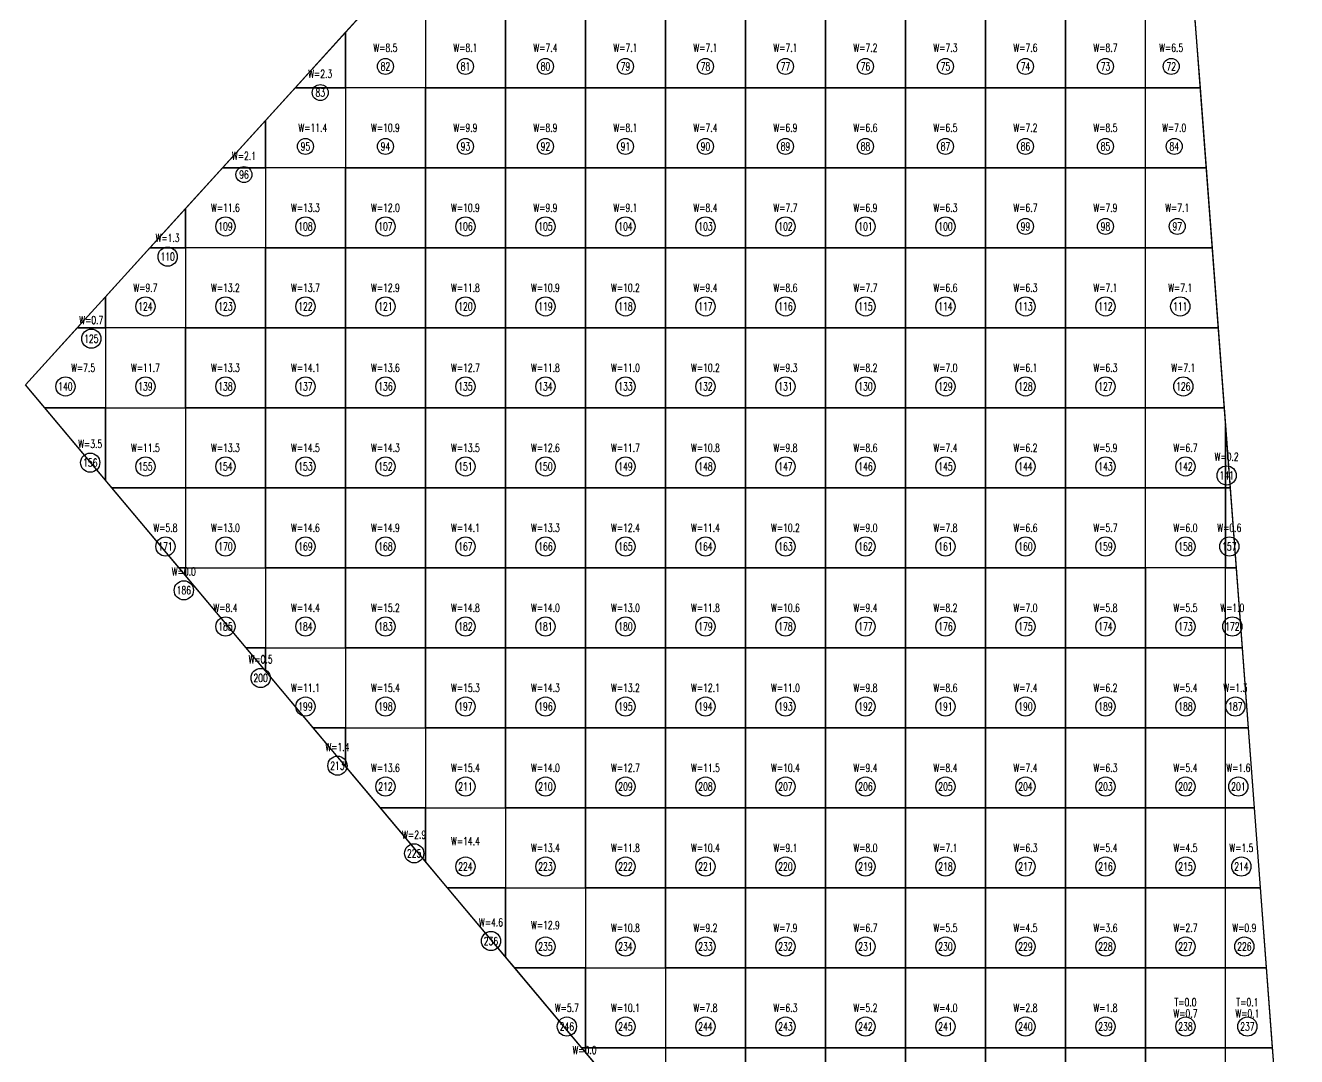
# Model space of a CAD drawing. Extents: x 4283 to 40403, y 1134 to 1764.
# Drawn here: x 22218.28 to 22267.93, y 1596.37 to 1636.65 of the extents above; entities that cross this region are included whole.
import ezdxf
from ezdxf.enums import TextEntityAlignment as Align

# ---------------------------------------------------------------- set-up
doc = ezdxf.new("R2010")
doc.units = 0
for name, color, linetype in [('tdz_26-4方格网', 2, 'Continuous'), ('tdz_26-4方格网计算', 7, 'Continuous'), ('tdz_temp', 7, 'Continuous')]:
    doc.layers.add(name, color=color, linetype=linetype)
doc.styles.add('GLandNum', font='txt_____.ttf', dxfattribs={"width": 0.7, "height": 0.5})

msp = doc.modelspace()

# ---------------------------------------------------------------- linework, layer by layer
at = {"layer": 'tdz_26-4方格网', "linetype": 'Continuous'}
for points in [[(22231.651, 1637.337, 2119.269), (22233.904, 1637.337, 2119.23), (22233.904, 1634.212, 2119.299), (22230.779, 1634.212, 2119.363), (22230.779, 1636.377, 2119.309)], [(22233.904, 1637.337, 2119.23), (22233.904, 1634.212, 2119.299), (22237.029, 1634.212, 2119.234), (22237.029, 1637.337, 2119.176)], [(22237.029, 1637.337, 2119.176), (22237.029, 1634.212, 2119.234), (22240.154, 1634.212, 2119.168), (22240.154, 1637.337, 2119.124)], [(22240.154, 1637.337, 2119.124), (22240.154, 1634.212, 2119.168), (22243.279, 1634.212, 2119.109), (22243.279, 1637.337, 2119.111)], [(22243.279, 1637.337, 2119.111), (22243.279, 1634.212, 2119.109), (22246.404, 1634.212, 2119.055), (22246.404, 1637.337, 2119.074)], [(22246.404, 1637.337, 2119.074), (22246.404, 1634.212, 2119.055), (22249.529, 1634.212, 2119.017), (22249.529, 1637.337, 2119.037)], [(22249.529, 1637.337, 2119.037), (22249.529, 1634.212, 2119.017), (22252.654, 1634.212, 2118.98), (22252.654, 1637.337, 2118.999)], [(22252.654, 1637.337, 2118.999), (22252.654, 1634.212, 2118.98), (22255.779, 1634.212, 2118.943), (22255.779, 1637.337, 2118.962)], [(22255.779, 1637.337, 2118.962), (22255.779, 1634.212, 2118.943), (22258.904, 1634.212, 2118.921), (22258.904, 1637.337, 2118.924)], [(22258.904, 1637.337, 2118.924), (22258.904, 1634.212, 2118.921), (22262.029, 1634.212, 2118.927), (22262.029, 1637.337, 2118.919)], [(22262.029, 1637.337, 2118.919), (22263.924, 1637.337, 2118.923), (22264.16, 1634.212, 2118.927), (22262.029, 1634.212, 2118.927)], [(22230.779, 1636.377, 2119.309), (22230.779, 1634.212, 2119.363), (22228.813, 1634.212, 2119.415)], [(22228.813, 1634.212, 2119.415), (22230.779, 1634.212, 2119.363), (22230.779, 1631.087, 2119.398), (22227.654, 1631.087, 2119.483), (22227.654, 1632.935, 2119.466)], [(22230.779, 1634.212, 2119.363), (22230.779, 1631.087, 2119.398), (22233.904, 1631.087, 2119.326), (22233.904, 1634.212, 2119.299)], [(22233.904, 1634.212, 2119.299), (22233.904, 1631.087, 2119.326), (22237.029, 1631.087, 2119.259), (22237.029, 1634.212, 2119.234)], [(22237.029, 1634.212, 2119.234), (22237.029, 1631.087, 2119.259), (22240.154, 1631.087, 2119.196), (22240.154, 1634.212, 2119.168)], [(22240.154, 1634.212, 2119.168), (22240.154, 1631.087, 2119.196), (22243.279, 1631.087, 2119.137), (22243.279, 1634.212, 2119.109)], [(22243.279, 1634.212, 2119.109), (22243.279, 1631.087, 2119.137), (22246.404, 1631.087, 2119.078), (22246.404, 1634.212, 2119.055)], [(22246.404, 1634.212, 2119.055), (22246.404, 1631.087, 2119.078), (22249.529, 1631.087, 2119.019), (22249.529, 1634.212, 2119.017)], [(22249.529, 1634.212, 2119.017), (22249.529, 1631.087, 2119.019), (22252.654, 1631.087, 2118.961), (22252.654, 1634.212, 2118.98)], [(22252.654, 1634.212, 2118.98), (22252.654, 1631.087, 2118.961), (22255.779, 1631.087, 2118.924), (22255.779, 1634.212, 2118.943)], [(22255.779, 1634.212, 2118.943), (22255.779, 1631.087, 2118.924), (22258.904, 1631.087, 2118.921), (22258.904, 1634.212, 2118.921)], [(22258.904, 1634.212, 2118.921), (22258.904, 1631.087, 2118.921), (22262.029, 1631.087, 2118.912), (22262.029, 1634.212, 2118.927)], [(22262.029, 1634.212, 2118.927), (22264.16, 1634.212, 2118.927), (22264.395, 1631.087, 2118.904), (22262.029, 1631.087, 2118.912)], [(22227.654, 1632.935, 2119.466), (22227.654, 1631.087, 2119.483), (22225.975, 1631.087, 2119.474)], [(22225.975, 1631.087, 2119.474), (22227.654, 1631.087, 2119.483), (22227.654, 1627.962, 2119.486), (22224.529, 1627.962, 2119.485), (22224.529, 1629.494, 2119.477)], [(22227.654, 1631.087, 2119.483), (22227.654, 1627.962, 2119.486), (22230.779, 1627.962, 2119.423), (22230.779, 1631.087, 2119.398)], [(22230.779, 1631.087, 2119.398), (22230.779, 1627.962, 2119.423), (22233.904, 1627.962, 2119.351), (22233.904, 1631.087, 2119.326)], [(22233.904, 1631.087, 2119.326), (22233.904, 1627.962, 2119.351), (22237.029, 1627.962, 2119.282), (22237.029, 1631.087, 2119.259)], [(22237.029, 1631.087, 2119.259), (22237.029, 1627.962, 2119.282), (22240.154, 1627.962, 2119.223), (22240.154, 1631.087, 2119.196)], [(22240.154, 1631.087, 2119.196), (22240.154, 1627.962, 2119.223), (22243.279, 1627.962, 2119.164), (22243.279, 1631.087, 2119.137)], [(22243.279, 1631.087, 2119.137), (22243.279, 1627.962, 2119.164), (22246.404, 1627.962, 2119.106), (22246.404, 1631.087, 2119.078)], [(22246.404, 1631.087, 2119.078), (22246.404, 1627.962, 2119.106), (22249.529, 1627.962, 2119.047), (22249.529, 1631.087, 2119.019)], [(22249.529, 1631.087, 2119.019), (22249.529, 1627.962, 2119.047), (22252.654, 1627.962, 2118.984), (22252.654, 1631.087, 2118.961)], [(22252.654, 1631.087, 2118.961), (22252.654, 1627.962, 2118.984), (22255.779, 1627.962, 2118.916), (22255.779, 1631.087, 2118.924)], [(22255.779, 1631.087, 2118.924), (22255.779, 1627.962, 2118.916), (22258.904, 1627.962, 2118.9), (22258.904, 1631.087, 2118.921)], [(22258.904, 1631.087, 2118.921), (22258.904, 1627.962, 2118.9), (22262.029, 1627.962, 2118.889), (22262.029, 1631.087, 2118.912)], [(22262.029, 1631.087, 2118.912), (22264.395, 1631.087, 2118.904), (22264.63, 1627.962, 2118.881), (22262.029, 1627.962, 2118.889)], [(22224.529, 1629.494, 2119.477), (22224.529, 1627.962, 2119.485), (22223.138, 1627.962, 2119.479)], [(22223.138, 1627.962, 2119.479), (22224.529, 1627.962, 2119.485), (22224.529, 1624.837, 2119.488), (22221.404, 1624.837, 2119.488), (22221.404, 1626.052, 2119.483)], [(22224.529, 1627.962, 2119.485), (22224.529, 1624.837, 2119.488), (22227.654, 1624.837, 2119.488), (22227.654, 1627.962, 2119.486)], [(22227.654, 1627.962, 2119.486), (22227.654, 1624.837, 2119.488), (22230.779, 1624.837, 2119.438), (22230.779, 1627.962, 2119.423)], [(22230.779, 1627.962, 2119.423), (22230.779, 1624.837, 2119.438), (22233.904, 1624.837, 2119.374), (22233.904, 1627.962, 2119.351)], [(22233.904, 1627.962, 2119.351), (22233.904, 1624.837, 2119.374), (22237.029, 1624.837, 2119.309), (22237.029, 1627.962, 2119.282)], [(22237.029, 1627.962, 2119.282), (22237.029, 1624.837, 2119.309), (22240.154, 1624.837, 2119.251), (22240.154, 1627.962, 2119.223)], [(22240.154, 1627.962, 2119.223), (22240.154, 1624.837, 2119.251), (22243.279, 1624.837, 2119.189), (22243.279, 1627.962, 2119.164)], [(22243.279, 1627.962, 2119.164), (22243.279, 1624.837, 2119.189), (22246.404, 1624.837, 2119.127), (22246.404, 1627.962, 2119.106)], [(22246.404, 1627.962, 2119.106), (22246.404, 1624.837, 2119.127), (22249.529, 1624.837, 2119.065), (22249.529, 1627.962, 2119.047)], [(22249.529, 1627.962, 2119.047), (22249.529, 1624.837, 2119.065), (22252.654, 1624.837, 2118.997), (22252.654, 1627.962, 2118.984)], [(22252.654, 1627.962, 2118.984), (22252.654, 1624.837, 2118.997), (22255.779, 1624.837, 2118.926), (22255.779, 1627.962, 2118.916)], [(22255.779, 1627.962, 2118.916), (22255.779, 1624.837, 2118.926), (22258.904, 1624.837, 2118.882), (22258.904, 1627.962, 2118.9)], [(22258.904, 1627.962, 2118.9), (22258.904, 1624.837, 2118.882), (22262.029, 1624.837, 2118.871), (22262.029, 1627.962, 2118.889)], [(22262.029, 1627.962, 2118.889), (22264.63, 1627.962, 2118.881), (22264.866, 1624.837, 2118.861), (22262.029, 1624.837, 2118.871)], [(22221.404, 1626.052, 2119.483), (22221.404, 1624.837, 2119.488), (22220.3, 1624.837, 2119.485)], [(22220.3, 1624.837, 2119.485), (22221.404, 1624.837, 2119.488), (22221.404, 1621.712, 2119.49), (22219.033, 1621.712, 2119.488), (22218.279, 1622.611, 2119.489)], [(22221.404, 1624.837, 2119.488), (22221.404, 1621.712, 2119.49), (22224.529, 1621.712, 2119.491), (22224.529, 1624.837, 2119.488)], [(22224.529, 1624.837, 2119.488), (22224.529, 1621.712, 2119.491), (22227.654, 1621.712, 2119.491), (22227.654, 1624.837, 2119.488)], [(22227.654, 1624.837, 2119.488), (22227.654, 1621.712, 2119.491), (22230.779, 1621.712, 2119.456), (22230.779, 1624.837, 2119.438)], [(22230.779, 1624.837, 2119.438), (22230.779, 1621.712, 2119.456), (22233.904, 1621.712, 2119.394), (22233.904, 1624.837, 2119.374)], [(22233.904, 1624.837, 2119.374), (22233.904, 1621.712, 2119.394), (22237.029, 1621.712, 2119.331), (22237.029, 1624.837, 2119.309)], [(22237.029, 1624.837, 2119.309), (22237.029, 1621.712, 2119.331), (22240.154, 1621.712, 2119.269), (22240.154, 1624.837, 2119.251)], [(22240.154, 1624.837, 2119.251), (22240.154, 1621.712, 2119.269), (22243.279, 1621.712, 2119.207), (22243.279, 1624.837, 2119.189)], [(22243.279, 1624.837, 2119.189), (22243.279, 1621.712, 2119.207), (22246.404, 1621.712, 2119.145), (22246.404, 1624.837, 2119.127)], [(22246.404, 1624.837, 2119.127), (22246.404, 1621.712, 2119.145), (22249.529, 1621.712, 2119.079), (22249.529, 1624.837, 2119.065)], [(22249.529, 1624.837, 2119.065), (22249.529, 1621.712, 2119.079), (22252.654, 1621.712, 2119.008), (22252.654, 1624.837, 2118.997)], [(22252.654, 1624.837, 2118.997), (22252.654, 1621.712, 2119.008), (22255.779, 1621.712, 2118.937), (22255.779, 1624.837, 2118.926)], [(22255.779, 1624.837, 2118.926), (22255.779, 1621.712, 2118.937), (22258.904, 1621.712, 2118.866), (22258.904, 1624.837, 2118.882)], [(22258.904, 1624.837, 2118.882), (22258.904, 1621.712, 2118.866), (22262.029, 1621.712, 2118.852), (22262.029, 1624.837, 2118.871)], [(22262.029, 1624.837, 2118.871), (22264.866, 1624.837, 2118.861), (22265.101, 1621.712, 2118.842), (22262.029, 1621.712, 2118.852)], [(22219.033, 1621.712, 2119.488), (22221.404, 1621.712, 2119.49), (22221.404, 1618.888, 2119.482)], [(22221.404, 1618.888, 2119.482), (22221.404, 1621.712, 2119.49), (22224.529, 1621.712, 2119.491), (22224.529, 1618.587, 2119.486), (22221.656, 1618.587, 2119.481)], [(22224.529, 1621.712, 2119.491), (22224.529, 1618.587, 2119.486), (22227.654, 1618.587, 2119.489), (22227.654, 1621.712, 2119.491)], [(22227.654, 1621.712, 2119.491), (22227.654, 1618.587, 2119.489), (22230.779, 1618.587, 2119.475), (22230.779, 1621.712, 2119.456)], [(22230.779, 1621.712, 2119.456), (22230.779, 1618.587, 2119.475), (22233.904, 1618.587, 2119.412), (22233.904, 1621.712, 2119.394)], [(22233.904, 1621.712, 2119.394), (22233.904, 1618.587, 2119.412), (22237.029, 1618.587, 2119.349), (22237.029, 1621.712, 2119.331)], [(22237.029, 1621.712, 2119.331), (22237.029, 1618.587, 2119.349), (22240.154, 1618.587, 2119.287), (22240.154, 1621.712, 2119.269)], [(22240.154, 1621.712, 2119.269), (22240.154, 1618.587, 2119.287), (22243.279, 1618.587, 2119.226), (22243.279, 1621.712, 2119.207)], [(22243.279, 1621.712, 2119.207), (22243.279, 1618.587, 2119.226), (22246.404, 1618.587, 2119.16), (22246.404, 1621.712, 2119.145)], [(22246.404, 1621.712, 2119.145), (22246.404, 1618.587, 2119.16), (22249.529, 1618.587, 2119.089), (22249.529, 1621.712, 2119.079)], [(22249.529, 1621.712, 2119.079), (22249.529, 1618.587, 2119.089), (22252.654, 1618.587, 2119.018), (22252.654, 1621.712, 2119.008)], [(22252.654, 1621.712, 2119.008), (22252.654, 1618.587, 2119.018), (22255.779, 1618.587, 2118.947), (22255.779, 1621.712, 2118.937)], [(22255.779, 1621.712, 2118.937), (22255.779, 1618.587, 2118.947), (22258.904, 1618.587, 2118.876), (22258.904, 1621.712, 2118.866)], [(22258.904, 1621.712, 2118.866), (22258.904, 1618.587, 2118.876), (22262.029, 1618.587, 2118.834), (22262.029, 1621.712, 2118.852)], [(22265.154, 1621.016, 2118.838), (22265.154, 1618.587, 2118.824), (22262.029, 1618.587, 2118.834), (22262.029, 1621.712, 2118.852), (22265.101, 1621.712, 2118.842)], [(22265.336, 1618.587, 2118.823), (22265.154, 1618.587, 2118.824), (22265.154, 1621.016, 2118.838)], [(22221.656, 1618.587, 2119.481), (22224.529, 1618.587, 2119.486), (22224.529, 1615.462, 2119.476), (22224.278, 1615.462, 2119.475)], [(22224.529, 1618.587, 2119.486), (22224.529, 1615.462, 2119.476), (22227.654, 1615.462, 2119.481), (22227.654, 1618.587, 2119.489)], [(22227.654, 1618.587, 2119.489), (22227.654, 1615.462, 2119.481), (22230.779, 1615.462, 2119.484), (22230.779, 1618.587, 2119.475)], [(22230.779, 1618.587, 2119.475), (22230.779, 1615.462, 2119.484), (22233.904, 1615.462, 2119.429), (22233.904, 1618.587, 2119.412)], [(22233.904, 1618.587, 2119.412), (22233.904, 1615.462, 2119.429), (22237.029, 1615.462, 2119.367), (22237.029, 1618.587, 2119.349)], [(22237.029, 1618.587, 2119.349), (22237.029, 1615.462, 2119.367), (22240.154, 1615.462, 2119.306), (22240.154, 1618.587, 2119.287)], [(22240.154, 1618.587, 2119.287), (22240.154, 1615.462, 2119.306), (22243.279, 1615.462, 2119.241), (22243.279, 1618.587, 2119.226)], [(22243.279, 1618.587, 2119.226), (22243.279, 1615.462, 2119.241), (22246.404, 1615.462, 2119.17), (22246.404, 1618.587, 2119.16)], [(22246.404, 1618.587, 2119.16), (22246.404, 1615.462, 2119.17), (22249.529, 1615.462, 2119.099), (22249.529, 1618.587, 2119.089)], [(22249.529, 1618.587, 2119.089), (22249.529, 1615.462, 2119.099), (22252.654, 1615.462, 2119.028), (22252.654, 1618.587, 2119.018)], [(22252.654, 1618.587, 2119.018), (22252.654, 1615.462, 2119.028), (22255.779, 1615.462, 2118.957), (22255.779, 1618.587, 2118.947)], [(22255.779, 1618.587, 2118.947), (22255.779, 1615.462, 2118.957), (22258.904, 1615.462, 2118.887), (22258.904, 1618.587, 2118.876)], [(22258.904, 1618.587, 2118.876), (22258.904, 1615.462, 2118.887), (22262.029, 1615.462, 2118.819), (22262.029, 1618.587, 2118.834)], [(22262.029, 1615.462, 2118.819), (22262.029, 1618.587, 2118.834), (22265.154, 1618.587, 2118.824), (22265.154, 1615.462, 2118.805)], [(22265.154, 1618.587, 2118.824), (22265.336, 1618.587, 2118.823), (22265.572, 1615.462, 2118.804), (22265.154, 1615.462, 2118.805)], [(22224.278, 1615.462, 2119.475), (22224.529, 1615.462, 2119.476), (22224.529, 1615.164, 2119.474)], [(22224.529, 1615.164, 2119.474), (22224.529, 1615.462, 2119.476), (22227.654, 1615.462, 2119.481), (22227.654, 1612.337, 2119.471), (22226.901, 1612.337, 2119.469)], [(22227.654, 1615.462, 2119.481), (22227.654, 1612.337, 2119.471), (22230.779, 1612.337, 2119.476), (22230.779, 1615.462, 2119.484)], [(22230.779, 1615.462, 2119.484), (22230.779, 1612.337, 2119.476), (22233.904, 1612.337, 2119.444), (22233.904, 1615.462, 2119.429)], [(22233.904, 1615.462, 2119.429), (22233.904, 1612.337, 2119.444), (22237.029, 1612.337, 2119.385), (22237.029, 1615.462, 2119.367)], [(22237.029, 1615.462, 2119.367), (22237.029, 1612.337, 2119.385), (22240.154, 1612.337, 2119.323), (22240.154, 1615.462, 2119.306)], [(22240.154, 1615.462, 2119.306), (22240.154, 1612.337, 2119.323), (22243.279, 1612.337, 2119.251), (22243.279, 1615.462, 2119.241)], [(22243.279, 1615.462, 2119.241), (22243.279, 1612.337, 2119.251), (22246.404, 1612.337, 2119.181), (22246.404, 1615.462, 2119.17)], [(22246.404, 1615.462, 2119.17), (22246.404, 1612.337, 2119.181), (22249.529, 1612.337, 2119.11), (22249.529, 1615.462, 2119.099)], [(22249.529, 1615.462, 2119.099), (22249.529, 1612.337, 2119.11), (22252.654, 1612.337, 2119.039), (22252.654, 1615.462, 2119.028)], [(22252.654, 1615.462, 2119.028), (22252.654, 1612.337, 2119.039), (22255.779, 1612.337, 2118.968), (22255.779, 1615.462, 2118.957)], [(22255.779, 1615.462, 2118.957), (22255.779, 1612.337, 2118.968), (22258.904, 1612.337, 2118.897), (22258.904, 1615.462, 2118.887)], [(22258.904, 1615.462, 2118.887), (22258.904, 1612.337, 2118.897), (22262.029, 1612.337, 2118.826), (22262.029, 1615.462, 2118.819)], [(22262.029, 1615.462, 2118.819), (22262.029, 1612.337, 2118.826), (22265.154, 1612.337, 2118.787), (22265.154, 1615.462, 2118.805)], [(22265.154, 1615.462, 2118.805), (22265.572, 1615.462, 2118.804), (22265.807, 1612.337, 2118.784), (22265.154, 1612.337, 2118.787)], [(22226.901, 1612.337, 2119.469), (22227.654, 1612.337, 2119.471), (22227.654, 1611.441, 2119.468)], [(22227.654, 1611.441, 2119.468), (22227.654, 1612.337, 2119.471), (22230.779, 1612.337, 2119.476), (22230.779, 1609.212, 2119.466), (22229.524, 1609.212, 2119.463)], [(22230.779, 1612.337, 2119.476), (22230.779, 1609.212, 2119.466), (22233.904, 1609.212, 2119.461), (22233.904, 1612.337, 2119.444)], [(22233.904, 1612.337, 2119.444), (22233.904, 1609.212, 2119.461), (22237.029, 1609.212, 2119.394), (22237.029, 1612.337, 2119.385)], [(22237.029, 1612.337, 2119.385), (22237.029, 1609.212, 2119.394), (22240.154, 1609.212, 2119.316), (22240.154, 1612.337, 2119.323)], [(22240.154, 1612.337, 2119.323), (22240.154, 1609.212, 2119.316), (22243.279, 1609.212, 2119.253), (22243.279, 1612.337, 2119.251)], [(22243.279, 1612.337, 2119.251), (22243.279, 1609.212, 2119.253), (22246.404, 1609.212, 2119.191), (22246.404, 1612.337, 2119.181)], [(22246.404, 1612.337, 2119.181), (22246.404, 1609.212, 2119.191), (22249.529, 1609.212, 2119.12), (22249.529, 1612.337, 2119.11)], [(22249.529, 1612.337, 2119.11), (22249.529, 1609.212, 2119.12), (22252.654, 1609.212, 2119.049), (22252.654, 1612.337, 2119.039)], [(22252.654, 1612.337, 2119.039), (22252.654, 1609.212, 2119.049), (22255.779, 1609.212, 2118.978), (22255.779, 1612.337, 2118.968)], [(22255.779, 1612.337, 2118.968), (22255.779, 1609.212, 2118.978), (22258.904, 1609.212, 2118.907), (22258.904, 1612.337, 2118.897)], [(22258.904, 1612.337, 2118.897), (22258.904, 1609.212, 2118.907), (22262.029, 1609.212, 2118.837), (22262.029, 1612.337, 2118.826)], [(22262.029, 1612.337, 2118.826), (22262.029, 1609.212, 2118.837), (22265.154, 1609.212, 2118.773), (22265.154, 1612.337, 2118.787)], [(22265.154, 1612.337, 2118.787), (22265.807, 1612.337, 2118.784), (22266.043, 1609.212, 2118.768), (22265.154, 1609.212, 2118.773)], [(22229.524, 1609.212, 2119.463), (22230.779, 1609.212, 2119.466), (22230.779, 1607.718, 2119.46)], [(22230.779, 1607.718, 2119.46), (22230.779, 1609.212, 2119.466), (22233.904, 1609.212, 2119.461), (22233.904, 1606.087, 2119.461), (22232.147, 1606.087, 2119.457)], [(22233.904, 1609.212, 2119.461), (22233.904, 1606.087, 2119.461), (22237.029, 1606.087, 2119.379), (22237.029, 1609.212, 2119.394)], [(22237.029, 1609.212, 2119.394), (22237.029, 1606.087, 2119.379), (22240.154, 1606.087, 2119.301), (22240.154, 1609.212, 2119.316)], [(22240.154, 1609.212, 2119.316), (22240.154, 1606.087, 2119.301), (22243.279, 1606.087, 2119.223), (22243.279, 1609.212, 2119.253)], [(22243.279, 1609.212, 2119.253), (22243.279, 1606.087, 2119.223), (22246.404, 1606.087, 2119.148), (22246.404, 1609.212, 2119.191)], [(22246.404, 1609.212, 2119.191), (22246.404, 1606.087, 2119.148), (22249.529, 1606.087, 2119.086), (22249.529, 1609.212, 2119.12)], [(22249.529, 1609.212, 2119.12), (22249.529, 1606.087, 2119.086), (22252.654, 1606.087, 2119.025), (22252.654, 1609.212, 2119.049)], [(22252.654, 1609.212, 2119.049), (22252.654, 1606.087, 2119.025), (22255.779, 1606.087, 2118.964), (22255.779, 1609.212, 2118.978)], [(22255.779, 1609.212, 2118.978), (22255.779, 1606.087, 2118.964), (22258.904, 1606.087, 2118.902), (22258.904, 1609.212, 2118.907)], [(22258.904, 1609.212, 2118.907), (22258.904, 1606.087, 2118.902), (22262.029, 1606.087, 2118.84), (22262.029, 1609.212, 2118.837)], [(22262.029, 1609.212, 2118.837), (22262.029, 1606.087, 2118.84), (22265.154, 1606.087, 2118.776), (22265.154, 1609.212, 2118.773)], [(22265.154, 1609.212, 2118.773), (22266.043, 1609.212, 2118.768), (22266.278, 1606.087, 2118.753), (22265.154, 1606.087, 2118.776)], [(22232.147, 1606.087, 2119.457), (22233.904, 1606.087, 2119.461), (22233.904, 1603.994, 2119.452)], [(22233.904, 1603.994, 2119.452), (22233.904, 1606.087, 2119.461), (22237.029, 1606.087, 2119.379), (22237.029, 1602.962, 2119.374), (22234.77, 1602.962, 2119.45)], [(22237.029, 1606.087, 2119.379), (22237.029, 1602.962, 2119.374), (22240.154, 1602.962, 2119.277), (22240.154, 1606.087, 2119.301)], [(22240.154, 1606.087, 2119.301), (22240.154, 1602.962, 2119.277), (22243.279, 1602.962, 2119.208), (22243.279, 1606.087, 2119.223)], [(22243.279, 1606.087, 2119.223), (22243.279, 1602.962, 2119.208), (22246.404, 1602.962, 2119.13), (22246.404, 1606.087, 2119.148)], [(22246.404, 1606.087, 2119.148), (22246.404, 1602.962, 2119.13), (22249.529, 1602.962, 2119.052), (22249.529, 1606.087, 2119.086)], [(22249.529, 1606.087, 2119.086), (22249.529, 1602.962, 2119.052), (22252.654, 1602.962, 2118.981), (22252.654, 1606.087, 2119.025)], [(22252.654, 1606.087, 2119.025), (22252.654, 1602.962, 2118.981), (22255.779, 1602.962, 2118.92), (22255.779, 1606.087, 2118.964)], [(22255.779, 1606.087, 2118.964), (22255.779, 1602.962, 2118.92), (22258.904, 1602.962, 2118.859), (22258.904, 1606.087, 2118.902)], [(22258.904, 1606.087, 2118.902), (22258.904, 1602.962, 2118.859), (22262.029, 1602.962, 2118.798), (22262.029, 1606.087, 2118.84)], [(22262.029, 1606.087, 2118.84), (22262.029, 1602.962, 2118.798), (22265.154, 1602.962, 2118.734), (22265.154, 1606.087, 2118.776)], [(22265.154, 1606.087, 2118.776), (22266.278, 1606.087, 2118.753), (22266.513, 1602.962, 2118.704), (22265.154, 1602.962, 2118.734)], [(22234.77, 1602.962, 2119.45), (22237.029, 1602.962, 2119.374), (22237.029, 1600.271, 2119.377)], [(22237.029, 1600.271, 2119.377), (22237.029, 1602.962, 2119.374), (22240.154, 1602.962, 2119.277), (22240.154, 1599.837, 2119.265), (22237.392, 1599.837, 2119.365)], [(22240.154, 1602.962, 2119.277), (22240.154, 1599.837, 2119.265), (22243.279, 1599.837, 2119.161), (22243.279, 1602.962, 2119.208)], [(22243.279, 1602.962, 2119.208), (22243.279, 1599.837, 2119.161), (22246.404, 1599.837, 2119.093), (22246.404, 1602.962, 2119.13)], [(22246.404, 1602.962, 2119.13), (22246.404, 1599.837, 2119.093), (22249.529, 1599.837, 2119.025), (22249.529, 1602.962, 2119.052)], [(22249.529, 1602.962, 2119.052), (22249.529, 1599.837, 2119.025), (22252.654, 1599.837, 2118.957), (22252.654, 1602.962, 2118.981)], [(22252.654, 1602.962, 2118.981), (22252.654, 1599.837, 2118.957), (22255.779, 1599.837, 2118.881), (22255.779, 1602.962, 2118.92)], [(22255.779, 1602.962, 2118.92), (22255.779, 1599.837, 2118.881), (22258.904, 1599.837, 2118.815), (22258.904, 1602.962, 2118.859)], [(22258.904, 1602.962, 2118.859), (22258.904, 1599.837, 2118.815), (22262.029, 1599.837, 2118.754), (22262.029, 1602.962, 2118.798)], [(22262.029, 1602.962, 2118.798), (22262.029, 1599.837, 2118.754), (22265.154, 1599.837, 2118.684), (22265.154, 1602.962, 2118.734)], [(22265.154, 1602.962, 2118.734), (22266.513, 1602.962, 2118.704), (22266.749, 1599.837, 2118.653), (22265.154, 1599.837, 2118.684)], [(22237.392, 1599.837, 2119.365), (22240.154, 1599.837, 2119.265), (22240.154, 1596.712, 2119.269), (22240.015, 1596.712, 2119.274)], [(22240.154, 1596.712, 2119.269), (22240.154, 1599.837, 2119.265), (22243.279, 1599.837, 2119.161), (22243.279, 1596.712, 2119.156)], [(22243.279, 1599.837, 2119.161), (22243.279, 1596.712, 2119.156), (22246.404, 1596.712, 2119.045), (22246.404, 1599.837, 2119.093)], [(22246.404, 1599.837, 2119.093), (22246.404, 1596.712, 2119.045), (22249.529, 1596.712, 2118.977), (22249.529, 1599.837, 2119.025)], [(22249.529, 1599.837, 2119.025), (22249.529, 1596.712, 2118.977), (22252.654, 1596.712, 2118.909), (22252.654, 1599.837, 2118.957)], [(22252.654, 1599.837, 2118.957), (22252.654, 1596.712, 2118.909), (22255.779, 1596.712, 2118.841), (22255.779, 1599.837, 2118.881)], [(22255.779, 1599.837, 2118.881), (22255.779, 1596.712, 2118.841), (22258.904, 1596.712, 2118.773), (22258.904, 1599.837, 2118.815)], [(22258.904, 1599.837, 2118.815), (22258.904, 1596.712, 2118.773), (22262.029, 1596.712, 2118.704), (22262.029, 1599.837, 2118.754)], [(22262.029, 1599.837, 2118.754), (22262.029, 1596.712, 2118.704), (22265.154, 1596.712, 2118.636), (22265.154, 1599.837, 2118.684)], [(22265.154, 1599.837, 2118.684), (22266.749, 1599.837, 2118.653), (22266.984, 1596.712, 2118.605), (22265.154, 1596.712, 2118.636)], [(22240.015, 1596.712, 2119.274), (22240.154, 1596.712, 2119.269), (22240.154, 1596.548, 2119.269)], [(22240.154, 1596.548, 2119.269), (22240.154, 1596.712, 2119.269), (22243.279, 1596.712, 2119.156), (22243.279, 1593.587, 2119.162), (22242.638, 1593.587, 2119.186)], [(22243.279, 1596.712, 2119.156), (22243.279, 1593.587, 2119.162), (22246.404, 1593.587, 2119.048), (22246.404, 1596.712, 2119.045)], [(22246.404, 1596.712, 2119.045), (22246.404, 1593.587, 2119.048), (22249.529, 1593.587, 2118.934), (22249.529, 1596.712, 2118.977)], [(22249.529, 1596.712, 2118.977), (22249.529, 1593.587, 2118.934), (22252.654, 1593.587, 2118.861), (22252.654, 1596.712, 2118.909)], [(22252.654, 1596.712, 2118.909), (22252.654, 1593.587, 2118.861), (22255.779, 1593.587, 2118.793), (22255.779, 1596.712, 2118.841)], [(22255.779, 1596.712, 2118.841), (22255.779, 1593.587, 2118.793), (22258.904, 1593.587, 2118.724), (22258.904, 1596.712, 2118.773)], [(22258.904, 1596.712, 2118.773), (22258.904, 1593.587, 2118.724), (22262.029, 1593.587, 2118.655), (22262.029, 1596.712, 2118.704)], [(22262.029, 1596.712, 2118.704), (22262.029, 1593.587, 2118.655), (22265.154, 1593.587, 2118.589), (22265.154, 1596.712, 2118.636)], [(22265.154, 1596.712, 2118.636), (22266.984, 1596.712, 2118.605), (22267.219, 1593.587, 2118.557), (22265.154, 1593.587, 2118.589)]]:
    msp.add_polyline3d(points, close=True, dxfattribs=at)
at = {"layer": 'tdz_26-4方格网计算', "color": 7, "linetype": 'Continuous'}
for centre, radius in [((22232.341, 1635.046), 0.312), ((22235.466, 1635.046), 0.312), ((22238.591, 1635.046), 0.312), ((22241.716, 1635.046), 0.312), ((22244.841, 1635.046), 0.312), ((22247.966, 1635.046), 0.312), ((22251.091, 1635.046), 0.312), ((22254.216, 1635.046), 0.312), ((22257.341, 1635.046), 0.312), ((22260.466, 1635.046), 0.312), ((22263.035, 1635.046), 0.312), ((22229.796, 1634.024), 0.312), ((22229.216, 1631.921), 0.312), ((22232.341, 1631.921), 0.312), ((22235.466, 1631.921), 0.312), ((22238.591, 1631.921), 0.312), ((22241.716, 1631.921), 0.312), ((22244.841, 1631.921), 0.312), ((22247.966, 1631.921), 0.312), ((22251.091, 1631.921), 0.312), ((22254.216, 1631.921), 0.312), ((22257.341, 1631.921), 0.312), ((22260.466, 1631.921), 0.312), ((22263.153, 1631.921), 0.312), ((22226.815, 1630.82), 0.312), ((22226.091, 1628.796), 0.375), ((22229.216, 1628.796), 0.375), ((22232.341, 1628.796), 0.375), ((22235.466, 1628.796), 0.375), ((22238.591, 1628.796), 0.375), ((22241.716, 1628.796), 0.375), ((22244.841, 1628.796), 0.375), ((22247.966, 1628.796), 0.375), ((22251.091, 1628.796), 0.375), ((22254.216, 1628.796), 0.375), ((22257.341, 1628.796), 0.312), ((22260.466, 1628.796), 0.312), ((22263.271, 1628.796), 0.312), ((22223.833, 1627.616), 0.375), ((22222.966, 1625.671), 0.375), ((22226.091, 1625.671), 0.375), ((22229.216, 1625.671), 0.375), ((22232.341, 1625.671), 0.375), ((22235.466, 1625.671), 0.375), ((22238.591, 1625.671), 0.375), ((22241.716, 1625.671), 0.375), ((22244.841, 1625.671), 0.375), ((22247.966, 1625.671), 0.375), ((22251.091, 1625.671), 0.375), ((22254.216, 1625.671), 0.375), ((22257.341, 1625.671), 0.375), ((22260.466, 1625.671), 0.375), ((22263.388, 1625.671), 0.375), ((22220.852, 1624.412), 0.375), ((22219.841, 1622.546), 0.375), ((22222.966, 1622.546), 0.375), ((22226.091, 1622.546), 0.375), ((22229.216, 1622.546), 0.375), ((22232.341, 1622.546), 0.375), ((22235.466, 1622.546), 0.375), ((22238.591, 1622.546), 0.375), ((22241.716, 1622.546), 0.375), ((22244.841, 1622.546), 0.375), ((22247.966, 1622.546), 0.375), ((22251.091, 1622.546), 0.375), ((22254.216, 1622.546), 0.375), ((22257.341, 1622.546), 0.375), ((22260.466, 1622.546), 0.375), ((22263.506, 1622.546), 0.375), ((22220.811, 1619.571), 0.375), ((22222.966, 1619.421), 0.375), ((22226.091, 1619.421), 0.375), ((22229.216, 1619.421), 0.375), ((22232.341, 1619.421), 0.375), ((22235.466, 1619.421), 0.375), ((22238.591, 1619.421), 0.375), ((22241.716, 1619.421), 0.375), ((22244.841, 1619.421), 0.375), ((22247.966, 1619.421), 0.375), ((22251.091, 1619.421), 0.375), ((22254.216, 1619.421), 0.375), ((22257.341, 1619.421), 0.375), ((22260.466, 1619.421), 0.375), ((22263.591, 1619.421), 0.375), ((22265.199, 1619.072), 0.375), ((22223.748, 1616.296), 0.375), ((22226.091, 1616.296), 0.375), ((22229.216, 1616.296), 0.375), ((22232.341, 1616.296), 0.375), ((22235.466, 1616.296), 0.375), ((22238.591, 1616.296), 0.375), ((22241.716, 1616.296), 0.375), ((22244.841, 1616.296), 0.375), ((22247.966, 1616.296), 0.375), ((22251.091, 1616.296), 0.375), ((22254.216, 1616.296), 0.375), ((22257.341, 1616.296), 0.375), ((22260.466, 1616.296), 0.375), ((22263.591, 1616.296), 0.375), ((22265.304, 1616.296), 0.375), ((22224.466, 1614.584), 0.375), ((22226.091, 1613.171), 0.375), ((22229.216, 1613.171), 0.375), ((22232.341, 1613.171), 0.375), ((22235.466, 1613.171), 0.375), ((22238.591, 1613.171), 0.375), ((22241.716, 1613.171), 0.375), ((22244.841, 1613.171), 0.375), ((22247.966, 1613.171), 0.375), ((22251.091, 1613.171), 0.375), ((22254.216, 1613.171), 0.375), ((22257.341, 1613.171), 0.375), ((22260.466, 1613.171), 0.375), ((22263.591, 1613.171), 0.375), ((22265.422, 1613.171), 0.375), ((22227.465, 1611.16), 0.375), ((22229.216, 1610.046), 0.375), ((22232.341, 1610.046), 0.375), ((22235.466, 1610.046), 0.375), ((22238.591, 1610.046), 0.375), ((22241.716, 1610.046), 0.375), ((22244.841, 1610.046), 0.375), ((22247.966, 1610.046), 0.375), ((22251.091, 1610.046), 0.375), ((22254.216, 1610.046), 0.375), ((22257.341, 1610.046), 0.375), ((22260.466, 1610.046), 0.375), ((22263.591, 1610.046), 0.375), ((22265.539, 1610.046), 0.375), ((22230.465, 1607.736), 0.375), ((22232.341, 1606.921), 0.375), ((22235.466, 1606.921), 0.375), ((22238.591, 1606.921), 0.375), ((22241.716, 1606.921), 0.375), ((22244.841, 1606.921), 0.375), ((22247.966, 1606.921), 0.375), ((22251.091, 1606.921), 0.375), ((22254.216, 1606.921), 0.375), ((22257.341, 1606.921), 0.375), ((22260.466, 1606.921), 0.375), ((22263.591, 1606.921), 0.375), ((22265.657, 1606.921), 0.375), ((22233.464, 1604.312), 0.375), ((22235.466, 1603.796), 0.375), ((22238.591, 1603.796), 0.375), ((22241.716, 1603.796), 0.375), ((22244.841, 1603.796), 0.375), ((22247.966, 1603.796), 0.375), ((22251.091, 1603.796), 0.375), ((22254.216, 1603.796), 0.375), ((22257.341, 1603.796), 0.375), ((22260.466, 1603.796), 0.375), ((22263.591, 1603.796), 0.375), ((22265.775, 1603.796), 0.375), ((22236.464, 1600.887), 0.375), ((22238.591, 1600.671), 0.375), ((22241.716, 1600.671), 0.375), ((22244.841, 1600.671), 0.375), ((22247.966, 1600.671), 0.375), ((22251.091, 1600.671), 0.375), ((22254.216, 1600.671), 0.375), ((22257.341, 1600.671), 0.375), ((22260.466, 1600.671), 0.375), ((22263.591, 1600.671), 0.375), ((22265.892, 1600.671), 0.375), ((22239.429, 1597.546), 0.375), ((22241.716, 1597.546), 0.375), ((22244.841, 1597.546), 0.375), ((22247.966, 1597.546), 0.375), ((22251.091, 1597.546), 0.375), ((22254.216, 1597.546), 0.375), ((22257.341, 1597.546), 0.375), ((22260.466, 1597.546), 0.375), ((22263.591, 1597.546), 0.375), ((22266.01, 1597.546), 0.375)]:
    msp.add_circle(centre, radius, dxfattribs=at)
at = {"layer": 'tdz_temp', "linetype": 'Continuous', "lineweight": 30}
msp.add_lwpolyline([(22218.279, 1622.611), (22261.452, 1670.157), (22264.689, 1627.184), (22266.304, 1605.738), (22267.931, 1584.135), (22258.375, 1574.837), (22218.279, 1622.611)], close=True, dxfattribs=at)

# ---------------------------------------------------------------- texts
at = {"layer": 'tdz_26-4方格网计算', "color": 173, "linetype": 'Continuous', "style": 'GLandNum', "width": 0.7}
for s, p in [('W=8.5', (22232.341, 1635.775)), ('W=8.1', (22235.466, 1635.775)), ('W=7.4', (22238.591, 1635.775)), ('W=7.1', (22241.716, 1635.775)), ('W=7.1', (22244.841, 1635.775)), ('W=7.1', (22247.966, 1635.775)), ('W=7.2', (22251.091, 1635.775)), ('W=7.3', (22254.216, 1635.775)), ('W=7.6', (22257.341, 1635.775)), ('W=8.7', (22260.466, 1635.775)), ('W=6.5', (22263.035, 1635.775)), ('W=2.3', (22229.796, 1634.753)), ('W=11.4', (22229.506, 1632.65)), ('W=10.9', (22232.341, 1632.65)), ('W=9.9', (22235.466, 1632.65)), ('W=8.9', (22238.591, 1632.65)), ('W=8.1', (22241.716, 1632.65)), ('W=7.4', (22244.841, 1632.65)), ('W=6.9', (22247.966, 1632.65)), ('W=6.6', (22251.091, 1632.65)), ('W=6.5', (22254.216, 1632.65)), ('W=7.2', (22257.341, 1632.65)), ('W=8.5', (22260.466, 1632.65)), ('W=7.0', (22263.153, 1632.65)), ('W=2.1', (22226.815, 1631.549)), ('W=11.6', (22226.091, 1629.525)), ('W=13.3', (22229.216, 1629.525)), ('W=12.0', (22232.341, 1629.525)), ('W=10.9', (22235.466, 1629.525)), ('W=9.9', (22238.591, 1629.525)), ('W=9.1', (22241.716, 1629.525)), ('W=8.4', (22244.841, 1629.525)), ('W=7.7', (22247.966, 1629.525)), ('W=6.9', (22251.091, 1629.525)), ('W=6.3', (22254.216, 1629.525)), ('W=6.7', (22257.341, 1629.525)), ('W=7.9', (22260.466, 1629.525)), ('W=7.1', (22263.271, 1629.525)), ('W=1.3', (22223.833, 1628.345)), ('W=9.7', (22222.966, 1626.4)), ('W=13.2', (22226.091, 1626.4)), ('W=13.7', (22229.216, 1626.4)), ('W=12.9', (22232.341, 1626.4)), ('W=11.8', (22235.466, 1626.4)), ('W=10.9', (22238.591, 1626.4)), ('W=10.2', (22241.716, 1626.4)), ('W=9.4', (22244.841, 1626.4)), ('W=8.6', (22247.966, 1626.4)), ('W=7.7', (22251.091, 1626.4)), ('W=6.6', (22254.216, 1626.4)), ('W=6.3', (22257.341, 1626.4)), ('W=7.1', (22260.466, 1626.4)), ('W=7.1', (22263.388, 1626.4)), ('W=0.7', (22220.852, 1625.141)), ('W=7.5', (22220.535, 1623.275)), ('W=11.7', (22222.966, 1623.275)), ('W=13.3', (22226.091, 1623.275)), ('W=14.1', (22229.216, 1623.275)), ('W=13.6', (22232.341, 1623.275)), ('W=12.7', (22235.466, 1623.275)), ('W=11.8', (22238.591, 1623.275)), ('W=11.0', (22241.716, 1623.275)), ('W=10.2', (22244.841, 1623.275)), ('W=9.3', (22247.966, 1623.275)), ('W=8.2', (22251.091, 1623.275)), ('W=7.0', (22254.216, 1623.275)), ('W=6.1', (22257.341, 1623.275)), ('W=6.3', (22260.466, 1623.275)), ('W=7.1', (22263.506, 1623.275)), ('W=3.5', (22220.811, 1620.3)), ('W=11.5', (22222.966, 1620.15)), ('W=13.3', (22226.091, 1620.15)), ('W=14.5', (22229.216, 1620.15)), ('W=14.3', (22232.341, 1620.15)), ('W=13.5', (22235.466, 1620.15)), ('W=12.6', (22238.591, 1620.15)), ('W=11.7', (22241.716, 1620.15)), ('W=10.8', (22244.841, 1620.15)), ('W=9.8', (22247.966, 1620.15)), ('W=8.6', (22251.091, 1620.15)), ('W=7.4', (22254.216, 1620.15)), ('W=6.2', (22257.341, 1620.15)), ('W=5.9', (22260.466, 1620.15)), ('W=6.7', (22263.591, 1620.15)), ('W=0.2', (22265.199, 1619.802)), ('W=5.8', (22223.748, 1617.025)), ('W=13.0', (22226.091, 1617.025)), ('W=14.6', (22229.216, 1617.025)), ('W=14.9', (22232.341, 1617.025)), ('W=14.1', (22235.466, 1617.025)), ('W=13.3', (22238.591, 1617.025)), ('W=12.4', (22241.716, 1617.025)), ('W=11.4', (22244.841, 1617.025)), ('W=10.2', (22247.966, 1617.025)), ('W=9.0', (22251.091, 1617.025)), ('W=7.8', (22254.216, 1617.025)), ('W=6.6', (22257.341, 1617.025)), ('W=5.7', (22260.466, 1617.025)), ('W=6.0', (22263.591, 1617.025)), ('W=0.6', (22265.304, 1617.025)), ('W=0.0', (22224.466, 1615.313)), ('W=8.4', (22226.091, 1613.9)), ('W=14.4', (22229.216, 1613.9)), ('W=15.2', (22232.341, 1613.9)), ('W=14.8', (22235.466, 1613.9)), ('W=14.0', (22238.591, 1613.9)), ('W=13.0', (22241.716, 1613.9)), ('W=11.8', (22244.841, 1613.9)), ('W=10.6', (22247.966, 1613.9)), ('W=9.4', (22251.091, 1613.9)), ('W=8.2', (22254.216, 1613.9)), ('W=7.0', (22257.341, 1613.9)), ('W=5.8', (22260.466, 1613.9)), ('W=5.5', (22263.591, 1613.9)), ('W=1.0', (22265.422, 1613.9)), ('W=0.5', (22227.465, 1611.889)), ('W=11.1', (22229.216, 1610.775)), ('W=15.4', (22232.341, 1610.775)), ('W=15.3', (22235.466, 1610.775)), ('W=14.3', (22238.591, 1610.775)), ('W=13.2', (22241.716, 1610.775)), ('W=12.1', (22244.841, 1610.775)), ('W=11.0', (22247.966, 1610.775)), ('W=9.8', (22251.091, 1610.775)), ('W=8.6', (22254.216, 1610.775)), ('W=7.4', (22257.341, 1610.775)), ('W=6.2', (22260.466, 1610.775)), ('W=5.4', (22263.591, 1610.775)), ('W=1.3', (22265.539, 1610.775)), ('W=1.4', (22230.465, 1608.465)), ('W=13.6', (22232.341, 1607.65)), ('W=15.4', (22235.466, 1607.65)), ('W=14.0', (22238.591, 1607.65)), ('W=12.7', (22241.716, 1607.65)), ('W=11.5', (22244.841, 1607.65)), ('W=10.4', (22247.966, 1607.65)), ('W=9.4', (22251.091, 1607.65)), ('W=8.4', (22254.216, 1607.65)), ('W=7.4', (22257.341, 1607.65)), ('W=6.3', (22260.466, 1607.65)), ('W=5.4', (22263.591, 1607.65)), ('W=1.6', (22265.657, 1607.65)), ('W=2.9', (22233.464, 1605.041)), ('W=14.4', (22235.466, 1604.783)), ('W=13.4', (22238.591, 1604.525)), ('W=11.8', (22241.716, 1604.525)), ('W=10.4', (22244.841, 1604.525)), ('W=9.1', (22247.966, 1604.525)), ('W=8.0', (22251.091, 1604.525)), ('W=7.1', (22254.216, 1604.525)), ('W=6.3', (22257.341, 1604.525)), ('W=5.4', (22260.466, 1604.525)), ('W=4.5', (22263.591, 1604.525)), ('W=1.5', (22265.775, 1604.525)), ('W=4.6', (22236.464, 1601.617)), ('W=12.9', (22238.591, 1601.508)), ('W=10.8', (22241.716, 1601.4)), ('W=9.2', (22244.841, 1601.4)), ('W=7.9', (22247.966, 1601.4)), ('W=6.7', (22251.091, 1601.4)), ('W=5.5', (22254.216, 1601.4)), ('W=4.5', (22257.341, 1601.4)), ('W=3.6', (22260.466, 1601.4)), ('W=2.7', (22263.591, 1601.4)), ('W=0.9', (22265.892, 1601.4)), ('W=5.7', (22239.429, 1598.275)), ('W=10.1', (22241.716, 1598.275)), ('W=7.8', (22244.841, 1598.275)), ('W=6.3', (22247.966, 1598.275)), ('W=5.2', (22251.091, 1598.275)), ('W=4.0', (22254.216, 1598.275)), ('W=2.8', (22257.341, 1598.275)), ('W=1.8', (22260.466, 1598.275)), ('W=0.7', (22263.591, 1598.056)), ('W=0.1', (22266.01, 1598.056)), ('W=0.0', (22240.119, 1596.63))]:
    msp.add_text(s, height=0.3125, dxfattribs=at).set_placement(p, align=Align.MIDDLE_CENTER)
at = {"layer": 'tdz_26-4方格网计算', "color": 7, "linetype": 'Continuous', "style": 'GLandNum', "width": 0.7}
for s, p in [('82', (22232.341, 1635.046)), ('81', (22235.466, 1635.046)), ('80', (22238.591, 1635.046)), ('79', (22241.716, 1635.046)), ('78', (22244.841, 1635.046)), ('77', (22247.966, 1635.046)), ('76', (22251.091, 1635.046)), ('75', (22254.216, 1635.046)), ('74', (22257.341, 1635.046)), ('73', (22260.466, 1635.046)), ('72', (22263.035, 1635.046)), ('83', (22229.796, 1634.024)), ('95', (22229.216, 1631.921)), ('94', (22232.341, 1631.921)), ('93', (22235.466, 1631.921)), ('92', (22238.591, 1631.921)), ('91', (22241.716, 1631.921)), ('90', (22244.841, 1631.921)), ('89', (22247.966, 1631.921)), ('88', (22251.091, 1631.921)), ('87', (22254.216, 1631.921)), ('86', (22257.341, 1631.921)), ('85', (22260.466, 1631.921)), ('84', (22263.153, 1631.921)), ('96', (22226.815, 1630.82)), ('109', (22226.091, 1628.796)), ('108', (22229.216, 1628.796)), ('107', (22232.341, 1628.796)), ('106', (22235.466, 1628.796)), ('105', (22238.591, 1628.796)), ('104', (22241.716, 1628.796)), ('103', (22244.841, 1628.796)), ('102', (22247.966, 1628.796)), ('101', (22251.091, 1628.796)), ('100', (22254.216, 1628.796)), ('99', (22257.341, 1628.796)), ('98', (22260.466, 1628.796)), ('97', (22263.271, 1628.796)), ('110', (22223.833, 1627.616)), ('124', (22222.966, 1625.671)), ('123', (22226.091, 1625.671)), ('122', (22229.216, 1625.671)), ('121', (22232.341, 1625.671)), ('120', (22235.466, 1625.671)), ('119', (22238.591, 1625.671)), ('118', (22241.716, 1625.671)), ('117', (22244.841, 1625.671)), ('116', (22247.966, 1625.671)), ('115', (22251.091, 1625.671)), ('114', (22254.216, 1625.671)), ('113', (22257.341, 1625.671)), ('112', (22260.466, 1625.671)), ('111', (22263.388, 1625.671)), ('125', (22220.852, 1624.412)), ('140', (22219.841, 1622.546)), ('139', (22222.966, 1622.546)), ('138', (22226.091, 1622.546)), ('137', (22229.216, 1622.546)), ('136', (22232.341, 1622.546)), ('135', (22235.466, 1622.546)), ('134', (22238.591, 1622.546)), ('133', (22241.716, 1622.546)), ('132', (22244.841, 1622.546)), ('131', (22247.966, 1622.546)), ('130', (22251.091, 1622.546)), ('129', (22254.216, 1622.546)), ('128', (22257.341, 1622.546)), ('127', (22260.466, 1622.546)), ('126', (22263.506, 1622.546)), ('156', (22220.811, 1619.571)), ('155', (22222.966, 1619.421)), ('154', (22226.091, 1619.421)), ('153', (22229.216, 1619.421)), ('152', (22232.341, 1619.421)), ('151', (22235.466, 1619.421)), ('150', (22238.591, 1619.421)), ('149', (22241.716, 1619.421)), ('148', (22244.841, 1619.421)), ('147', (22247.966, 1619.421)), ('146', (22251.091, 1619.421)), ('145', (22254.216, 1619.421)), ('144', (22257.341, 1619.421)), ('143', (22260.466, 1619.421)), ('142', (22263.591, 1619.421)), ('141', (22265.199, 1619.072)), ('171', (22223.748, 1616.296)), ('170', (22226.091, 1616.296)), ('169', (22229.216, 1616.296)), ('168', (22232.341, 1616.296)), ('167', (22235.466, 1616.296)), ('166', (22238.591, 1616.296)), ('165', (22241.716, 1616.296)), ('164', (22244.841, 1616.296)), ('163', (22247.966, 1616.296)), ('162', (22251.091, 1616.296)), ('161', (22254.216, 1616.296)), ('160', (22257.341, 1616.296)), ('159', (22260.466, 1616.296)), ('158', (22263.591, 1616.296)), ('157', (22265.304, 1616.296)), ('186', (22224.466, 1614.584)), ('185', (22226.091, 1613.171)), ('184', (22229.216, 1613.171)), ('183', (22232.341, 1613.171)), ('182', (22235.466, 1613.171)), ('181', (22238.591, 1613.171)), ('180', (22241.716, 1613.171)), ('179', (22244.841, 1613.171)), ('178', (22247.966, 1613.171)), ('177', (22251.091, 1613.171)), ('176', (22254.216, 1613.171)), ('175', (22257.341, 1613.171)), ('174', (22260.466, 1613.171)), ('173', (22263.591, 1613.171)), ('172', (22265.422, 1613.171)), ('200', (22227.465, 1611.16)), ('199', (22229.216, 1610.046)), ('198', (22232.341, 1610.046)), ('197', (22235.466, 1610.046)), ('196', (22238.591, 1610.046)), ('195', (22241.716, 1610.046)), ('194', (22244.841, 1610.046)), ('193', (22247.966, 1610.046)), ('192', (22251.091, 1610.046)), ('191', (22254.216, 1610.046)), ('190', (22257.341, 1610.046)), ('189', (22260.466, 1610.046)), ('188', (22263.591, 1610.046)), ('187', (22265.539, 1610.046)), ('213', (22230.465, 1607.736)), ('212', (22232.341, 1606.921)), ('211', (22235.466, 1606.921)), ('210', (22238.591, 1606.921)), ('209', (22241.716, 1606.921)), ('208', (22244.841, 1606.921)), ('207', (22247.966, 1606.921)), ('206', (22251.091, 1606.921)), ('205', (22254.216, 1606.921)), ('204', (22257.341, 1606.921)), ('203', (22260.466, 1606.921)), ('202', (22263.591, 1606.921)), ('201', (22265.657, 1606.921)), ('225', (22233.464, 1604.312)), ('224', (22235.466, 1603.796)), ('223', (22238.591, 1603.796)), ('222', (22241.716, 1603.796)), ('221', (22244.841, 1603.796)), ('220', (22247.966, 1603.796)), ('219', (22251.091, 1603.796)), ('218', (22254.216, 1603.796)), ('217', (22257.341, 1603.796)), ('216', (22260.466, 1603.796)), ('215', (22263.591, 1603.796)), ('214', (22265.775, 1603.796)), ('236', (22236.464, 1600.887)), ('235', (22238.591, 1600.671)), ('234', (22241.716, 1600.671)), ('233', (22244.841, 1600.671)), ('232', (22247.966, 1600.671)), ('231', (22251.091, 1600.671)), ('230', (22254.216, 1600.671)), ('229', (22257.341, 1600.671)), ('228', (22260.466, 1600.671)), ('227', (22263.591, 1600.671)), ('226', (22265.892, 1600.671)), ('246', (22239.429, 1597.546)), ('245', (22241.716, 1597.546)), ('244', (22244.841, 1597.546)), ('243', (22247.966, 1597.546)), ('242', (22251.091, 1597.546)), ('241', (22254.216, 1597.546)), ('240', (22257.341, 1597.546)), ('239', (22260.466, 1597.546)), ('238', (22263.591, 1597.546)), ('237', (22266.01, 1597.546))]:
    msp.add_text(s, height=0.3125, dxfattribs=at).set_placement(p, align=Align.MIDDLE_CENTER)
at = {"layer": 'tdz_26-4方格网计算', "color": 2, "linetype": 'Continuous', "style": 'GLandNum', "width": 0.7}
for s, p in [('T=0.0', (22263.591, 1598.494)), ('T=0.1', (22266.01, 1598.494))]:
    msp.add_text(s, height=0.3125, dxfattribs=at).set_placement(p, align=Align.MIDDLE_CENTER)

doc.saveas('drawing.dxf')
